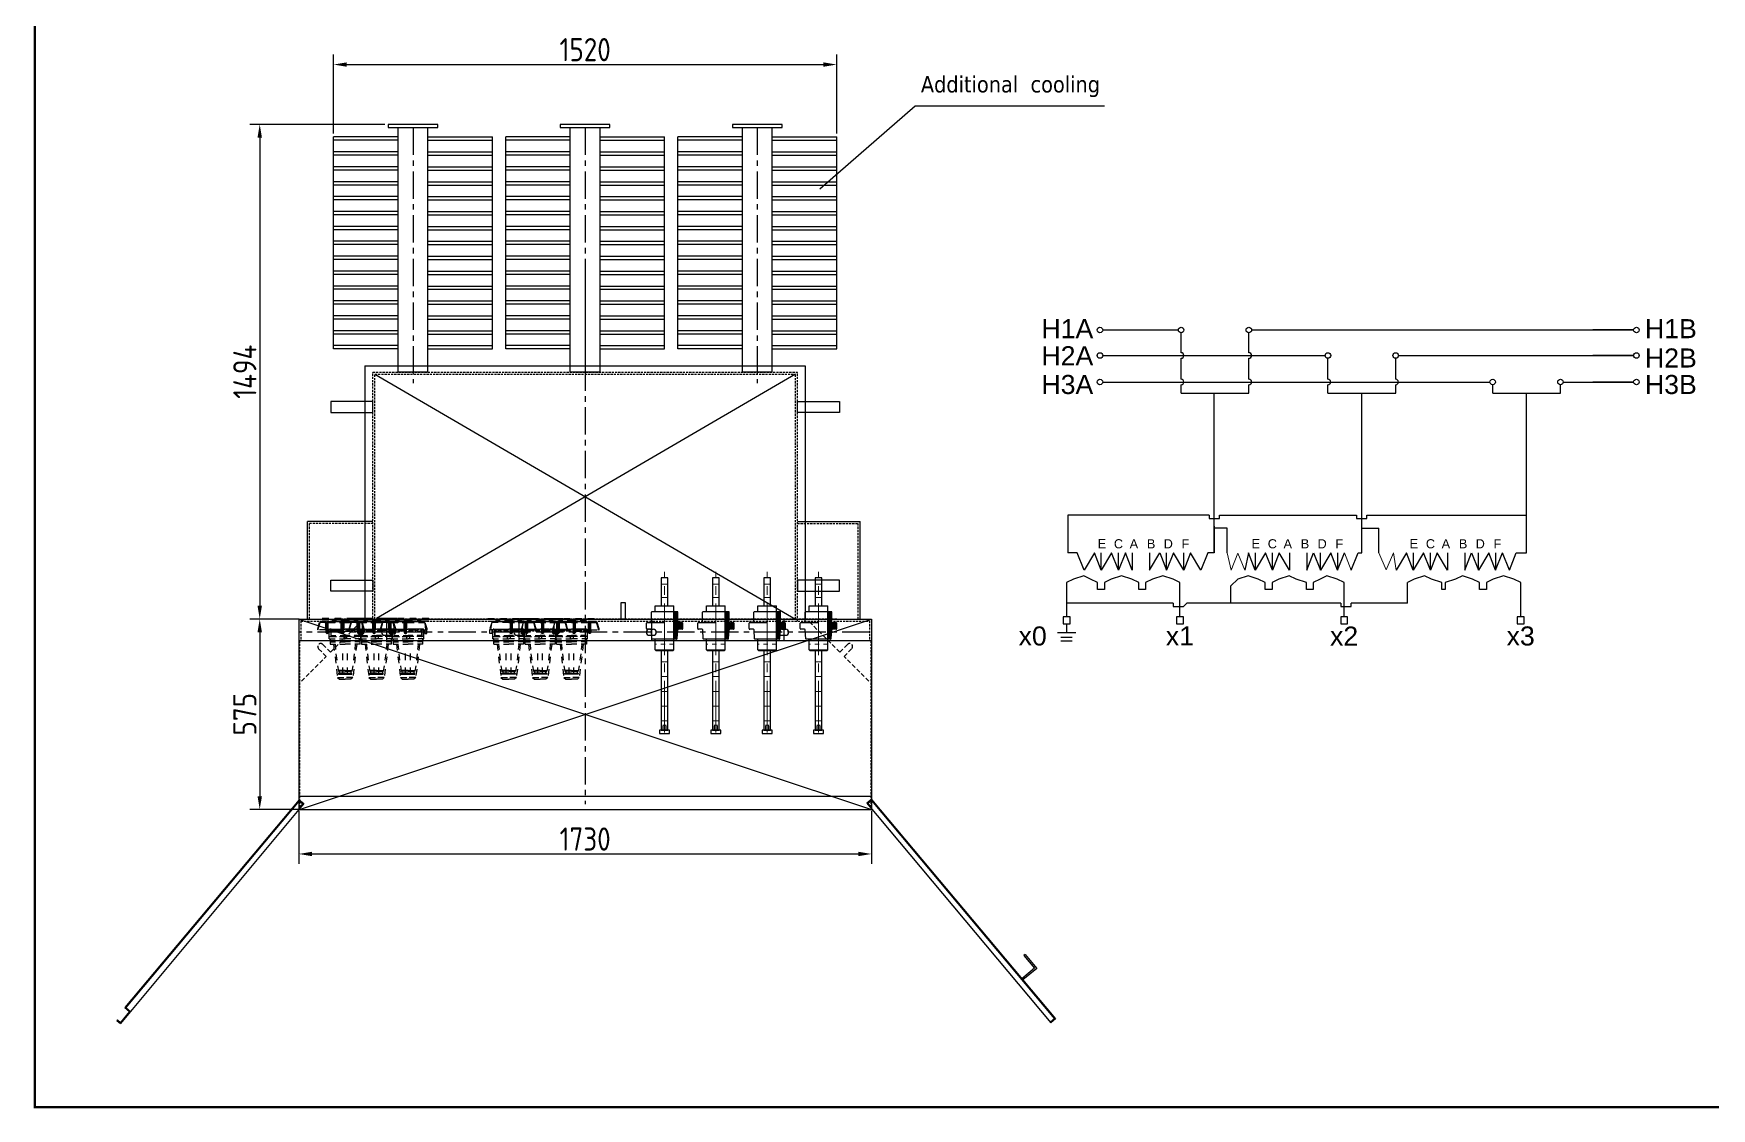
# Model space of a CAD drawing. Header units: millimetres. Extents: x 126854 to 137041, y -144259 to -137812.
# Drawn here: x 127180 to 132249, y -144024 to -140777 of the extents above; entities that cross this region are included whole.
import ezdxf
from ezdxf.enums import TextEntityAlignment as Align

# ---------------------------------------------------------------- set-up
doc = ezdxf.new("R2010")
doc.units = ezdxf.units.MM
doc.header["$LTSCALE"] = 13
for name, pattern in [('CENTER', [50.8, 31.75, -6.35, 6.35, -6.35]), ('CENTERX2', [101.6, 63.5, -12.7, 12.7, -12.7]), ('DASHED', [0.75, 0.5, -0.25]), ('点画线', [18, 12, -2, 2, -2]), ('虚线', [2, 1, -1])]:
    doc.linetypes.add(name, pattern=pattern)
doc.layers.get('0').update_dxf_attribs({"color": 1, "linetype": 'CENTER'})
for name, color, linetype in [('1', 4, 'Continuous'), ('2', 3, 'Continuous'), ('4虚线层', 6, 'DASHED'), ('PDF_几何图形', 7, 'Continuous'), ('粗实线', 4, 'Continuous')]:
    doc.layers.add(name, color=color, linetype=linetype)
for name, color, linetype, lineweight in [('2细实线', 3, 'Continuous', 20), ('剖面线层', 4, 'Continuous', 18), ('标注、文本', 3, 'Continuous', 25), ('虚线层', 6, '虚线', 18), ('铁心', 3, 'Continuous', 0)]:
    doc.layers.add(name, color=color, linetype=linetype, lineweight=lineweight)
doc.layers.add('中心线层', color=1, linetype='点画线', lineweight=18, true_color=0xff0000)
doc.styles.add('Note Text (ANSI)', font='arial.ttf')
doc.styles.get("Standard").update_dxf_attribs({"font": 'gbenor.shx', "bigfont": 'gbcbig.shx'})
doc.styles.add('Tahoma_txtstyle_30.40_0_0', font='tahoma.ttf')
doc.dimstyles.new('1-15', dxfattribs={"dimscale": 20, "dimtxt": 3.5, "dimasz": 2, "dimexe": 1.5, "dimexo": 0.5, "dimgap": 0.5, "dimtad": 1, "dimtoh": 1, "dimdec": 1, "dimdsep": 46, "dimtxsty": 'Standard', "dimcen": 2.5, "dimclrd": 3, "dimclre": 3, "dimclrt": 3, "dimadec": 0, "dimazin": 2, "dimtfac": 1, "dimtdec": 1, "dimtmove": 0, "dimatfit": 2, "dimfxl": 1, "dimarcsym": 0})

# ---------------------------------------------------------------- blocks, each defined once
blk = doc.blocks.new('A$C732158F3')
at = {"layer": '4虚线层', "ltscale": 3}
h = blk.add_hatch(color=256, dxfattribs=at)
h.dxf.hatch_style = 2
h.paths.add_polyline_path([(7.3, 129.5), (7.3, 82.9), (11.6, 82.9)])
h = blk.add_hatch(color=256, dxfattribs=at)
h.dxf.hatch_style = 2
h.paths.add_polyline_path([(7.3, 129.5), (11.6, 129.5), (11.6, 82.9)])
h = blk.add_hatch(color=256, dxfattribs=at)
h.dxf.hatch_style = 2
h.paths.add_polyline_path([(7.3, 82.9), (7.3, 43.6), (11.6, 43.6)])
h = blk.add_hatch(color=256, dxfattribs=at)
h.dxf.hatch_style = 2
h.paths.add_polyline_path([(7.3, 82.9), (11.6, 82.9), (11.6, 43.6)])
h = blk.add_hatch(color=256, dxfattribs=at)
h.dxf.hatch_style = 2
h.paths.add_polyline_path([(7.3, 43.6), (7.3, 36.4), (11.6, 36.4)])
h = blk.add_hatch(color=256, dxfattribs=at)
h.dxf.hatch_style = 2
h.paths.add_polyline_path([(7.3, 43.6), (11.6, 43.6), (11.6, 36.4)])
for points in [[(5.8, 122.2), (5.8, 109.1)], [(7.3, 129.5), (7.3, 112)], [(7.3, 109.1), (7.3, 122.2)], [(11.6, 133.9), (30.6, 139.7), (33.5, 139.7)], [(11.6, 114.9), (11.6, 133.9)], [(61.1, 130.9), (53.8, 130.9), (34.9, 130.9), (32, 129.5), (32, 128), (32, 125.1), (34.9, 125.1)], [(33.5, 133.9), (45.1, 133.9), (45.1, 139.7), (33.5, 139.7)], [(33.5, 120.8), (33.5, 139.7)], [(53.8, 122.2), (53.8, 123.7), (50.9, 125.1), (33.5, 125.1)], [(53.8, 122.2), (53.8, 123.7), (50.9, 125.1), (33.5, 125.1)], [(33.5, 88.8), (33.5, 107.7)], [(37.8, 110.6), (37.8, 125.1)], [(50.9, 125.1), (50.9, 110.6)], [(50.9, 125.1), (50.9, 110.6)], [(53.8, 122.2), (53.8, 109.1)], [(53.8, 122.2), (53.8, 109.1)], [(77.1, 128), (61.1, 128), (61.1, 130.9)], [(61.1, 130.9), (61.1, 113.5)], [(75.7, 117.8), (77.1, 117.8)], [(77.1, 128), (77.1, 112)], [(142.6, 106.2), (158.6, 103.3)], [(152.8, 109.1), (177.5, 106.2)], [(158.6, 103.3), (160, 100.4), (161.5, 100.4), (163, 100.4), (164.4, 101.8)], [(165.9, 103.3), (164.4, 101.8)], [(167.3, 101.8), (167.3, 103.3), (165.9, 103.3)], [(177.5, 106.2), (183.3, 100.4), (183.3, 82.9)], [(5.8, 96), (5.8, 82.9)], [(5.8, 69.8), (5.8, 82.9)], [(7.3, 100.4), (7.3, 82.9)], [(7.3, 65.5), (7.3, 82.9)], [(7.3, 56.7), (7.3, 43.6)], [(7.3, 36.4), (7.3, 53.8)], [(11.6, 65.5), (11.6, 82.9)], [(11.6, 81.5), (11.6, 80), (13.1, 78.6), (33.5, 78.6)], [(11.6, 78.6), (11.6, 77.1), (13.1, 75.7)], [(11.6, 75.7), (11.6, 74.2), (13.1, 72.7)], [(13.1, 71.3), (11.6, 71.3), (11.6, 69.8)], [(11.6, 53.8), (11.6, 36.4)], [(32, 98.9), (32, 82.9)], [(32, 66.9), (32, 82.9)], [(33.5, 88.8), (33.5, 87.3), (34.9, 85.8)], [(42.2, 72.7), (42.2, 74.2), (42.2, 75.7), (39.3, 75.7), (33.5, 75.7)], [(33.5, 75.7), (33.5, 72.7)], [(37.8, 71.3), (37.8, 40.7), (33.5, 40.7), (36.4, 40.7)], [(50.9, 40.7), (33.5, 40.7), (33.5, 71.3)], [(34.9, 85.8), (39.3, 84.4), (42.2, 78.6)], [(37.8, 84.4), (37.8, 98.9)], [(45.1, 77.1), (43.6, 78.6), (42.2, 78.6)], [(42.2, 71.3), (43.6, 72.7), (45.1, 74.2)], [(50.9, 97.5), (50.9, 82.9)], [(50.9, 97.5), (50.9, 82.9)], [(50.9, 68.4), (50.9, 82.9)], [(50.9, 40.7), (50.9, 55.3)], [(53.8, 100.4), (53.8, 82.9)], [(53.8, 96), (53.8, 82.9)], [(53.8, 96), (53.8, 82.9)], [(53.8, 65.5), (53.8, 82.9)], [(53.8, 69.8), (53.8, 82.9)], [(53.8, 43.6), (53.8, 56.7)], [(61.1, 100.4), (61.1, 82.9)], [(61.1, 65.5), (61.1, 82.9)], [(61.1, 34.9), (61.1, 52.4)], [(69.8, 98.9), (69.8, 82.9)], [(69.8, 66.9), (69.8, 82.9)], [(69.8, 37.8), (69.8, 53.8)], [(77.1, 98.9), (77.1, 82.9)], [(77.1, 66.9), (77.1, 82.9)], [(77.1, 37.8), (77.1, 53.8)], [(125.1, 90.2), (97.5, 90.2)], [(125.1, 75.7), (97.5, 75.7)], [(167.3, 90.2), (138.2, 90.2)], [(167.3, 75.7), (138.2, 75.7)], [(142.6, 59.7), (158.6, 62.6)], [(152.8, 56.7), (177.5, 59.7)], [(164.4, 64), (163, 65.5), (161.5, 65.5), (160, 65.5), (158.6, 62.6)], [(165.9, 62.6), (164.4, 64)], [(165.9, 62.6), (167.3, 62.6), (167.3, 64), (167.3, 82.9)], [(165.9, 62.6), (165.9, 64)], [(177.5, 59.7), (183.3, 65.5), (183.3, 82.9)], [(11.6, 16), (8.7, 16), (8.7, 8.7), (11.6, 8.7)], [(11.6, 21.8), (11.6, 32)], [(11.6, 32), (11.6, 29.1), (13.1, 29.1)], [(11.6, 29.1), (11.6, 27.6), (13.1, 26.2)], [(13.1, 24.7), (11.6, 24.7), (11.6, 21.8), (11.6, 5.8)], [(33.5, 1.5), (30.6, 1.5), (11.6, 7.3)], [(33.5, 1.5), (33.5, 0), (30.6, 0), (11.6, 5.8)], [(53.8, 40.7), (34.9, 40.7), (32, 40.7), (32, 37.8)], [(32, 37.8), (32, 36.4), (34.9, 34.9)], [(33.5, 40.7), (33.5, 39.3), (34.9, 39.3)], [(42.2, 26.2), (42.2, 27.6), (39.3, 29.1), (33.5, 29.1)], [(34.9, 39.3), (39.3, 37.8), (42.2, 32)], [(61.1, 34.9), (53.8, 34.9), (34.9, 34.9)], [(45.1, 29.1), (43.6, 30.6), (42.2, 32)], [(42.2, 24.7), (43.6, 26.2), (45.1, 27.6)], [(50.9, 40.7), (53.8, 42.2), (53.8, 43.6)]]:
    blk.add_lwpolyline(points, dxfattribs=at)
blk.add_lwpolyline([(11.6, 34.9), (11.6, 32)], close=True, dxfattribs=at)
for points in [[(0, 145.5), (0, 145.5), (0, 120.8), (0, 120.8)], [(0, 107.7), (0, 107.7), (0, 82.9), (0, 82.9)], [(7.3, 122.2), (7.3, 122.2), (5.8, 122.2), (5.8, 122.2)], [(7.3, 145.5), (7.3, 145.5), (7.3, 120.8), (7.3, 120.8)], [(11.6, 129.5), (11.6, 129.5), (7.3, 129.5), (7.3, 129.5)], [(7.3, 107.7), (7.3, 107.7), (7.3, 82.9), (7.3, 82.9)], [(33.5, 136.8), (33.5, 136.8), (11.6, 133.9), (11.6, 133.9)], [(11.6, 82.9), (11.6, 82.9), (11.6, 101.8), (11.6, 101.8)], [(32, 128), (32, 128), (32, 129.5), (32, 129.5)], [(32, 128), (32, 128), (32, 112), (32, 112)], [(32, 112), (32, 112), (32, 82.9), (32, 82.9)], [(37.8, 117.8), (37.8, 117.8), (33.5, 125.1), (33.5, 125.1)], [(33.5, 114.9), (33.5, 114.9), (37.8, 103.3), (37.8, 103.3)], [(34.9, 125.1), (34.9, 125.1), (53.8, 125.1), (53.8, 125.1)], [(37.8, 120.8), (37.8, 120.8), (36.4, 125.1), (36.4, 125.1)], [(53.8, 130.9), (53.8, 130.9), (53.8, 113.5), (53.8, 113.5)], [(69.8, 128), (69.8, 128), (69.8, 112), (69.8, 112)], [(77.1, 117.8), (77.1, 117.8), (103.3, 114.9), (103.3, 114.9)], [(77.1, 113.5), (77.1, 113.5), (93.1, 112), (93.1, 112)], [(106.2, 110.6), (106.2, 110.6), (130.9, 107.7), (130.9, 107.7)], [(114.9, 113.5), (114.9, 113.5), (139.7, 110.6), (139.7, 110.6)], [(157.1, 82.9), (157.1, 82.9), (157.1, 104.8), (157.1, 104.8)], [(158.6, 82.9), (158.6, 82.9), (158.6, 103.3), (158.6, 103.3)], [(164.4, 82.9), (164.4, 82.9), (164.4, 101.8), (164.4, 101.8)], [(167.3, 82.9), (167.3, 82.9), (167.3, 101.8), (167.3, 101.8)], [(177.5, 106.2), (177.5, 106.2), (177.5, 82.9), (177.5, 82.9)], [(0, 71.3), (0, 71.3), (0, 46.6), (0, 46.6)], [(5.8, 43.6), (5.8, 43.6), (5.8, 56.7), (5.8, 56.7)], [(7.3, 82.9), (7.3, 82.9), (7.3, 96), (7.3, 96)], [(7.3, 82.9), (7.3, 82.9), (7.3, 69.8), (7.3, 69.8)], [(7.3, 71.3), (7.3, 71.3), (7.3, 46.6), (7.3, 46.6)], [(11.6, 82.9), (11.6, 82.9), (11.6, 65.5), (11.6, 65.5)], [(11.6, 34.9), (11.6, 34.9), (11.6, 52.4), (11.6, 52.4)], [(33.5, 75.7), (33.5, 75.7), (13.1, 75.7), (13.1, 75.7)], [(33.5, 72.7), (33.5, 72.7), (13.1, 72.7), (13.1, 72.7)], [(33.5, 71.3), (33.5, 71.3), (13.1, 71.3), (13.1, 71.3)], [(32, 55.3), (32, 55.3), (32, 82.9), (32, 82.9)], [(32, 37.8), (32, 37.8), (32, 53.8), (32, 53.8)], [(42.2, 78.6), (42.2, 78.6), (33.5, 78.6), (33.5, 78.6)], [(33.5, 75.7), (33.5, 75.7), (33.5, 72.7), (33.5, 72.7)], [(33.5, 72.7), (33.5, 72.7), (42.2, 72.7), (42.2, 72.7)], [(33.5, 71.3), (33.5, 71.3), (42.2, 71.3), (42.2, 71.3)], [(33.5, 71.3), (33.5, 71.3), (33.5, 40.7), (33.5, 40.7)], [(33.5, 50.9), (33.5, 50.9), (37.8, 62.6), (37.8, 62.6)], [(37.8, 56.7), (37.8, 56.7), (37.8, 58.2), (37.8, 58.2)], [(45.1, 74.2), (45.1, 74.2), (45.1, 77.1), (45.1, 77.1)], [(53.8, 87.3), (53.8, 87.3), (61.1, 87.3), (61.1, 87.3)], [(53.8, 78.6), (53.8, 78.6), (61.1, 78.6), (61.1, 78.6)], [(53.8, 34.9), (53.8, 34.9), (53.8, 52.4), (53.8, 52.4)], [(77.1, 52.4), (77.1, 52.4), (93.1, 53.8), (93.1, 53.8)], [(77.1, 48), (77.1, 48), (103.3, 50.9), (103.3, 50.9)], [(106.2, 55.3), (106.2, 55.3), (130.9, 58.2), (130.9, 58.2)], [(114.9, 52.4), (114.9, 52.4), (139.7, 55.3), (139.7, 55.3)], [(157.1, 82.9), (157.1, 82.9), (157.1, 62.6), (157.1, 62.6)], [(158.6, 82.9), (158.6, 82.9), (158.6, 62.6), (158.6, 62.6)], [(164.4, 82.9), (164.4, 82.9), (164.4, 64), (164.4, 64)], [(177.5, 59.7), (177.5, 59.7), (177.5, 82.9), (177.5, 82.9)], [(0, 33.5), (0, 33.5), (0, 8.7), (0, 8.7)], [(7.3, 43.6), (7.3, 43.6), (5.8, 43.6), (5.8, 43.6)], [(11.6, 36.4), (11.6, 36.4), (7.3, 36.4), (7.3, 36.4)], [(7.3, 33.5), (7.3, 33.5), (7.3, 8.7), (7.3, 8.7)], [(11.6, 32), (11.6, 32), (13.1, 32), (13.1, 32)], [(33.5, 32), (33.5, 32), (13.1, 32), (13.1, 32)], [(33.5, 29.1), (33.5, 29.1), (13.1, 29.1), (13.1, 29.1)], [(33.5, 26.2), (33.5, 26.2), (13.1, 26.2), (13.1, 26.2)], [(33.5, 24.7), (33.5, 24.7), (13.1, 24.7), (13.1, 24.7)], [(37.8, 48), (37.8, 48), (33.5, 40.7), (33.5, 40.7)], [(42.2, 32), (42.2, 32), (33.5, 32), (33.5, 32)], [(33.5, 29.1), (33.5, 29.1), (33.5, 26.2), (33.5, 26.2)], [(33.5, 26.2), (33.5, 26.2), (42.2, 26.2), (42.2, 26.2)], [(33.5, 24.7), (33.5, 24.7), (42.2, 24.7), (42.2, 24.7)], [(33.5, 24.7), (33.5, 24.7), (33.5, 0), (33.5, 0)], [(37.8, 45.1), (37.8, 45.1), (36.4, 40.7), (36.4, 40.7)], [(45.1, 27.6), (45.1, 27.6), (45.1, 29.1), (45.1, 29.1)], [(61.1, 37.8), (61.1, 37.8), (77.1, 37.8), (77.1, 37.8)]]:
    blk.add_open_spline(points, degree=3, dxfattribs=at)
blk = doc.blocks.new('A$C5A362895')
at = {"layer": '剖面线层'}
h = blk.add_hatch(dxfattribs=at)
h.set_pattern_fill('无图案', color=256, angle=45, style=0, pattern_type=0)
h.set_pattern_definition([(45, (-103657.1342, 179337.1958), (-0.707106781, 0.707106781), [])])
edge = h.paths.add_edge_path(flags=0)
edge.add_line((120.8, 83), (144.9, 83))
edge.add_line((144.9, 83), (203.8, 83))
edge.add_line((203.8, 83), (203.8, 91.1))
edge.add_arc((201.8, 91.1), 2, 360, 446.1859)
edge.add_line((202, 93.1), (174.8, 94.9))
edge.add_arc((174.8, 95.9), 1, 180, 266.1859, ccw=False)
edge.add_line((173.8, 95.9), (173.8, 109))
edge.add_arc((172.8, 109), 1, 360, 450)
edge.add_line((172.8, 110), (154.8, 110))
edge.add_arc((154.8, 109), 1, 90, 180)
edge.add_line((153.8, 109), (153.8, 105.2))
edge.add_line((153.8, 105.2), (152.7, 104.6))
edge.add_line((152.7, 104.6), (153.8, 103.8))
edge.add_line((153.8, 103.8), (153.8, 102.5))
edge.add_line((153.8, 102.5), (152.7, 101.8))
edge.add_line((152.7, 101.8), (153.8, 101.1))
edge.add_line((153.8, 101.1), (153.8, 100))
edge.add_line((153.8, 100), (152.6, 99.1))
edge.add_line((152.6, 99.1), (153.8, 98.3))
edge.add_line((153.8, 98.3), (153.8, 96.4))
edge.add_line((153.8, 96.4), (153.8, 96))
edge.add_arc((152.8, 96), 1, 270, 360, ccw=False)
edge.add_line((152.8, 95), (121.8, 95))
edge.add_arc((121.8, 94), 1, 90, 180)
edge.add_line((120.8, 94), (120.8, 83))
at = {"layer": '中心线层'}
for p, q in [((485.5, 55), (0, 55)), ((37.9, 45), (37.9, 65)), ((77.9, 45), (77.9, 65)), ((272.3, 44.7), (272.3, 65.4)), ((316.8, 44.7), (316.8, 65.4)), ((361.3, 44.7), (361.3, 65.4)), ((405.8, 44.7), (405.8, 65.4)), ((450.3, 44.7), (450.3, 65.4))]:
    blk.add_line(p, q, dxfattribs=at)
at = {"layer": '粗实线', "lineweight": 30}
for p, q in [((152.7, 104.6), (153.8, 105.2)), ((153.8, 103.8), (152.7, 104.6)), ((152.7, 101.8), (153.8, 102.5)), ((153.8, 101.1), (152.7, 101.8)), ((153.8, 107), (153.8, 105.2)), ((153.8, 103.8), (153.8, 102.5)), ((171.8, 110), (156.8, 110)), ((173.8, 108), (173.8, 96.9)), ((120.8, 83), (102.9, 83)), ((102.9, 27), (102.9, 83)), ((235.8, 83), (111.8, 83)), ((120.8, 94), (120.8, 16)), ((152.8, 95), (121.8, 95)), ((152.6, 99.1), (153.9, 100)), ((153.9, 98.3), (152.6, 99.1)), ((153.8, 101.1), (153.8, 100)), ((153.8, 98.3), (153.8, 96.4)), ((153.8, 96.4), (153.8, 96)), ((153.8, 55), (153.8, 1)), ((202, 93.1), (175.7, 94.9)), ((203.8, 91.1), (203.8, 17.9)), ((235.8, 83), (238.8, 80)), ((235.8, 27), (235.8, 83)), ((238.8, 80), (238.8, 30)), ((120.8, 27), (102.9, 27)), ((153.8, 15), (121.8, 15)), ((173.8, 13.1), (173.8, 2)), ((202.9, 16.9), (175.7, 15.1)), ((235.8, 27), (203.8, 27)), ((235.8, 27), (238.8, 30)), ((171.8, 0), (154.8, 0))]:
    blk.add_line(p, q, dxfattribs=at)
for points in [[(102.9, 45), (102.9, 65), (17.9, 65), (17.9, 45)], [(478.8, 45), (478.8, 65), (238.8, 65), (238.8, 45)]]:
    blk.add_lwpolyline(points, close=True, dxfattribs=at)
for centre, radius, start, end in [((156.8, 107), 3, 90, 180), ((171.8, 108), 2, 0, 90), ((121.8, 94), 1, 90, 180), ((152.8, 96), 1, 270, 360), ((175.8, 96.9), 2, 180, 266.1859), ((201.8, 91.1), 2, 360, 86.1859), ((121.8, 16), 1, 180, 270), ((154.8, 1), 1, 180, 270), ((171.8, 2), 2, 270, 0), ((175.8, 13.1), 2, 93.8141, 180), ((202.8, 17.9), 1, 273.8141, 0)]:
    blk.add_arc(centre, radius, start, end, dxfattribs=at)
at = {"layer": '虚线层'}
for p, q in [((218.8, 83), (218.8, 27)), ((478.8, 60.1), (463.8, 60.1)), ((463.8, 50), (463.8, 60.1)), ((478.8, 59.1), (463.8, 59.1)), ((478.8, 51), (463.8, 51)), ((478.8, 50), (463.8, 50))]:
    blk.add_line(p, q, dxfattribs=at)
blk = doc.blocks.new('*D120')
at = {"layer": 'Defpoints', "color": 0, "lineweight": 30}
for p in [(127992.9, -142545.8), (127863.7, -143120.8), (127992.9, -143120.8)]:
    blk.add_point(p, dxfattribs=at)
at = {"layer": '标注、文本', "color": 3, "lineweight": -2}
for p, q in [((127982.9, -142545.8), (127833.7, -142545.8)), ((127863.7, -142585.8), (127863.7, -143080.8)), ((127982.9, -143120.8), (127833.7, -143120.8))]:
    blk.add_line(p, q, dxfattribs=at)
at = {"layer": '标注、文本', "color": 3, "lineweight": 30}
for points in [[(127857, -142585.8), (127870.4, -142585.8), (127863.7, -142545.8)], [(127857, -143080.8), (127870.4, -143080.8), (127863.7, -143120.8)]]:
    blk.add_solid(points, dxfattribs=at)
at = {"layer": '标注、文本', "color": 3, "insert": (127818.7, -142833.3), "char_height": 70, "attachment_point": 5, "rotation": 90}
blk.add_mtext('575', dxfattribs=at)
blk = doc.blocks.new('*D103')
at = {"layer": 'Defpoints', "color": 0, "lineweight": 30}
for p in [(128251.7, -141051.6), (127863.7, -142545.8), (127944, -142545.8)]:
    blk.add_point(p, dxfattribs=at)
at = {"layer": '标注、文本', "color": 3, "lineweight": -2}
for p, q in [((128241.7, -141051.6), (127833.7, -141051.6)), ((127863.7, -141091.6), (127863.7, -142505.8)), ((127934, -142545.8), (127833.7, -142545.8))]:
    blk.add_line(p, q, dxfattribs=at)
at = {"layer": '标注、文本', "color": 3, "lineweight": 30}
for points in [[(127857, -141091.6), (127870.4, -141091.6), (127863.7, -141051.6)], [(127857, -142505.8), (127870.4, -142505.8), (127863.7, -142545.8)]]:
    blk.add_solid(points, dxfattribs=at)
at = {"layer": '标注、文本', "color": 3, "insert": (127818.7, -141798.7), "char_height": 70, "attachment_point": 5, "rotation": 90}
blk.add_mtext('1494', dxfattribs=at)
blk = doc.blocks.new('*D104')
at = {"layer": 'Defpoints', "color": 0, "lineweight": 30}
for p in [(127981.7, -143115.2), (129711.7, -143115.2), (129711.7, -143255.3)]:
    blk.add_point(p, dxfattribs=at)
at = {"layer": '标注、文本', "color": 3, "lineweight": -2}
for p, q in [((127981.7, -143125.2), (127981.7, -143285.3)), ((129711.7, -143125.2), (129711.7, -143285.3)), ((128021.7, -143255.3), (129671.7, -143255.3))]:
    blk.add_line(p, q, dxfattribs=at)
at = {"layer": '标注、文本', "color": 3, "lineweight": 30}
for points in [[(128021.7, -143248.7), (128021.7, -143262), (127981.7, -143255.3)], [(129671.7, -143248.7), (129671.7, -143262), (129711.7, -143255.3)]]:
    blk.add_solid(points, dxfattribs=at)
at = {"layer": '标注、文本', "color": 3, "insert": (128846.7, -143210.3), "char_height": 70, "attachment_point": 5}
blk.add_mtext('1730', dxfattribs=at)
blk = doc.blocks.new('*D105')
at = {"layer": 'Defpoints', "color": 0, "lineweight": 30}
for p in [(129606.7, -140870.9), (128086.7, -141089.4), (129606.7, -141089.4)]:
    blk.add_point(p, dxfattribs=at)
at = {"layer": '标注、文本', "color": 3, "lineweight": -2}
for p, q in [((128086.7, -141079.4), (128086.7, -140840.9)), ((129606.7, -141079.4), (129606.7, -140840.9)), ((128126.7, -140870.9), (129566.7, -140870.9))]:
    blk.add_line(p, q, dxfattribs=at)
at = {"layer": '标注、文本', "color": 3, "lineweight": 30}
for points in [[(128126.7, -140864.2), (128126.7, -140877.5), (128086.7, -140870.9)], [(129566.7, -140864.2), (129566.7, -140877.5), (129606.7, -140870.9)]]:
    blk.add_solid(points, dxfattribs=at)
at = {"layer": '标注、文本', "color": 3, "insert": (128846.7, -140825.9), "char_height": 70, "attachment_point": 5}
blk.add_mtext('1520', dxfattribs=at)
blk = doc.blocks.new('A$C06F02EEE')
at = {"layer": '1', "ltscale": 5}
for p, q in [((315, 782), (165, 782)), ((165, 782), (165, 772)), ((315, 782), (165, 782)), ((165, 782), (165, 772)), ((165, 772), (315, 772)), ((165, 772), (315, 772)), ((195, 33.7), (195, 772)), ((195, 33.7), (195, 772)), ((285, 33.7), (285, 772)), ((285, 33.7), (285, 772)), ((315, 772), (315, 782)), ((315, 772), (315, 782)), ((0, 103.7), (0, 744.1)), ((0, 103.7), (0, 744.1)), ((195, 744.1), (0, 744.1)), ((195, 744.1), (0, 744.1)), ((195, 744.1), (0, 744.1)), ((195, 744.1), (0, 744.1)), ((195, 734.1), (0, 734.1)), ((195, 734.1), (0, 734.1)), ((195, 734.1), (0, 734.1)), ((195, 734.1), (0, 734.1)), ((285, 744.1), (480, 744.1)), ((285, 744.1), (480, 744.1)), ((285, 744.1), (480, 744.1)), ((285, 744.1), (480, 744.1)), ((285, 734.1), (480, 734.1)), ((285, 734.1), (480, 734.1)), ((285, 734.1), (480, 734.1)), ((285, 734.1), (480, 734.1)), ((480, 103.7), (480, 744.1)), ((480, 103.7), (480, 744.1)), ((195, 698.7), (0, 698.7)), ((195, 698.7), (0, 698.7)), ((195, 698.7), (0, 698.7)), ((195, 698.7), (0, 698.7)), ((195, 688.7), (0, 688.7)), ((195, 688.7), (0, 688.7)), ((195, 688.7), (0, 688.7)), ((195, 688.7), (0, 688.7)), ((285, 698.7), (480, 698.7)), ((285, 698.7), (480, 698.7)), ((285, 698.7), (480, 698.7)), ((285, 698.7), (480, 698.7)), ((285, 688.7), (480, 688.7)), ((285, 688.7), (480, 688.7)), ((285, 688.7), (480, 688.7)), ((285, 688.7), (480, 688.7)), ((195, 653.7), (0, 653.7)), ((195, 653.7), (0, 653.7)), ((195, 653.7), (0, 653.7)), ((195, 653.7), (0, 653.7)), ((195, 643.7), (0, 643.7)), ((195, 643.7), (0, 643.7)), ((195, 643.7), (0, 643.7)), ((195, 643.7), (0, 643.7)), ((195, 608.7), (0, 608.7)), ((195, 608.7), (0, 608.7)), ((195, 608.7), (0, 608.7)), ((195, 608.7), (0, 608.7)), ((285, 653.7), (480, 653.7)), ((285, 653.7), (480, 653.7)), ((285, 653.7), (480, 653.7)), ((285, 653.7), (480, 653.7)), ((285, 643.7), (480, 643.7)), ((285, 643.7), (480, 643.7)), ((285, 643.7), (480, 643.7)), ((285, 643.7), (480, 643.7)), ((285, 608.7), (480, 608.7)), ((285, 608.7), (480, 608.7)), ((285, 608.7), (480, 608.7)), ((285, 608.7), (480, 608.7)), ((195, 598.7), (0, 598.7)), ((195, 598.7), (0, 598.7)), ((195, 598.7), (0, 598.7)), ((195, 598.7), (0, 598.7)), ((195, 563.7), (0, 563.7)), ((195, 563.7), (0, 563.7)), ((195, 563.7), (0, 563.7)), ((195, 563.7), (0, 563.7)), ((285, 598.7), (480, 598.7)), ((285, 598.7), (480, 598.7)), ((285, 598.7), (480, 598.7)), ((285, 598.7), (480, 598.7)), ((285, 563.7), (480, 563.7)), ((285, 563.7), (480, 563.7)), ((285, 563.7), (480, 563.7)), ((285, 563.7), (480, 563.7)), ((195, 553.7), (0, 553.7)), ((195, 553.7), (0, 553.7)), ((195, 553.7), (0, 553.7)), ((195, 553.7), (0, 553.7)), ((195, 518.7), (0, 518.7)), ((195, 518.7), (0, 518.7)), ((195, 518.7), (0, 518.7)), ((195, 518.7), (0, 518.7)), ((195, 508.7), (0, 508.7)), ((195, 508.7), (0, 508.7)), ((195, 508.7), (0, 508.7)), ((195, 508.7), (0, 508.7)), ((285, 553.7), (480, 553.7)), ((285, 553.7), (480, 553.7)), ((285, 553.7), (480, 553.7)), ((285, 553.7), (480, 553.7)), ((285, 518.7), (480, 518.7)), ((285, 518.7), (480, 518.7)), ((285, 518.7), (480, 518.7)), ((285, 518.7), (480, 518.7)), ((285, 508.7), (480, 508.7)), ((285, 508.7), (480, 508.7)), ((285, 508.7), (480, 508.7)), ((285, 508.7), (480, 508.7)), ((195, 473.7), (0, 473.7)), ((195, 473.7), (0, 473.7)), ((195, 473.7), (0, 473.7)), ((195, 473.7), (0, 473.7)), ((195, 463.7), (0, 463.7)), ((195, 463.7), (0, 463.7)), ((195, 463.7), (0, 463.7)), ((195, 463.7), (0, 463.7)), ((285, 473.7), (480, 473.7)), ((285, 473.7), (480, 473.7)), ((285, 473.7), (480, 473.7)), ((285, 473.7), (480, 473.7)), ((285, 463.7), (480, 463.7)), ((285, 463.7), (480, 463.7)), ((285, 463.7), (480, 463.7)), ((285, 463.7), (480, 463.7)), ((195, 428.7), (0, 428.7)), ((195, 428.7), (0, 428.7)), ((195, 428.7), (0, 428.7)), ((195, 428.7), (0, 428.7)), ((195, 418.7), (0, 418.7)), ((195, 418.7), (0, 418.7)), ((195, 418.7), (0, 418.7)), ((195, 418.7), (0, 418.7)), ((285, 428.7), (480, 428.7)), ((285, 428.7), (480, 428.7)), ((285, 428.7), (480, 428.7)), ((285, 428.7), (480, 428.7)), ((285, 418.7), (480, 418.7)), ((285, 418.7), (480, 418.7)), ((285, 418.7), (480, 418.7)), ((285, 418.7), (480, 418.7)), ((195, 383.7), (0, 383.7)), ((195, 383.7), (0, 383.7)), ((195, 383.7), (0, 383.7)), ((195, 383.7), (0, 383.7)), ((195, 373.7), (0, 373.7)), ((195, 373.7), (0, 373.7)), ((195, 373.7), (0, 373.7)), ((195, 373.7), (0, 373.7)), ((285, 383.7), (480, 383.7)), ((285, 383.7), (480, 383.7)), ((285, 383.7), (480, 383.7)), ((285, 383.7), (480, 383.7)), ((285, 373.7), (480, 373.7)), ((285, 373.7), (480, 373.7)), ((285, 373.7), (480, 373.7)), ((285, 373.7), (480, 373.7)), ((195, 338.7), (0, 338.7)), ((195, 338.7), (0, 338.7)), ((195, 338.7), (0, 338.7)), ((195, 338.7), (0, 338.7)), ((195, 328.7), (0, 328.7)), ((195, 328.7), (0, 328.7)), ((195, 328.7), (0, 328.7)), ((195, 328.7), (0, 328.7)), ((285, 338.7), (480, 338.7)), ((285, 338.7), (480, 338.7)), ((285, 338.7), (480, 338.7)), ((285, 338.7), (480, 338.7)), ((285, 328.7), (480, 328.7)), ((285, 328.7), (480, 328.7)), ((285, 328.7), (480, 328.7)), ((285, 328.7), (480, 328.7)), ((195, 293.7), (0, 293.7)), ((195, 293.7), (0, 293.7)), ((195, 293.7), (0, 293.7)), ((195, 293.7), (0, 293.7)), ((195, 283.7), (0, 283.7)), ((195, 283.7), (0, 283.7)), ((195, 283.7), (0, 283.7)), ((195, 283.7), (0, 283.7)), ((285, 293.7), (480, 293.7)), ((285, 293.7), (480, 293.7)), ((285, 293.7), (480, 293.7)), ((285, 293.7), (480, 293.7)), ((285, 283.7), (480, 283.7)), ((285, 283.7), (480, 283.7)), ((285, 283.7), (480, 283.7)), ((285, 283.7), (480, 283.7)), ((195, 248.7), (0, 248.7)), ((195, 248.7), (0, 248.7)), ((195, 248.7), (0, 248.7)), ((195, 248.7), (0, 248.7)), ((195, 238.7), (0, 238.7)), ((195, 238.7), (0, 238.7)), ((195, 238.7), (0, 238.7)), ((195, 238.7), (0, 238.7)), ((195, 203.7), (0, 203.7)), ((195, 203.7), (0, 203.7)), ((195, 203.7), (0, 203.7)), ((195, 203.7), (0, 203.7)), ((285, 248.7), (480, 248.7)), ((285, 248.7), (480, 248.7)), ((285, 248.7), (480, 248.7)), ((285, 248.7), (480, 248.7)), ((285, 238.7), (480, 238.7)), ((285, 238.7), (480, 238.7)), ((285, 238.7), (480, 238.7)), ((285, 238.7), (480, 238.7)), ((285, 203.7), (480, 203.7)), ((285, 203.7), (480, 203.7)), ((285, 203.7), (480, 203.7)), ((285, 203.7), (480, 203.7)), ((195, 193.7), (0, 193.7)), ((195, 193.7), (0, 193.7)), ((195, 193.7), (0, 193.7)), ((195, 193.7), (0, 193.7)), ((195, 158.7), (0, 158.7)), ((195, 158.7), (0, 158.7)), ((195, 158.7), (0, 158.7)), ((195, 158.7), (0, 158.7)), ((285, 193.7), (480, 193.7)), ((285, 193.7), (480, 193.7)), ((285, 193.7), (480, 193.7)), ((285, 193.7), (480, 193.7)), ((285, 158.7), (480, 158.7)), ((285, 158.7), (480, 158.7)), ((285, 158.7), (480, 158.7)), ((285, 158.7), (480, 158.7)), ((195, 148.7), (0, 148.7)), ((195, 148.7), (0, 148.7)), ((195, 148.7), (0, 148.7)), ((195, 148.7), (0, 148.7)), ((195, 148.7), (0, 148.7)), ((195, 148.7), (0, 148.7)), ((195, 113.7), (0, 113.7)), ((195, 113.7), (0, 113.7)), ((195, 113.7), (0, 113.7)), ((195, 113.7), (0, 113.7)), ((195, 103.7), (0, 103.7)), ((195, 103.7), (0, 103.7)), ((195, 103.7), (0, 103.7)), ((195, 103.7), (0, 103.7)), ((195, 103.7), (0, 103.7)), ((195, 103.7), (0, 103.7)), ((285, 148.7), (480, 148.7)), ((285, 148.7), (480, 148.7)), ((285, 148.7), (480, 148.7)), ((285, 148.7), (480, 148.7)), ((285, 148.7), (480, 148.7)), ((285, 148.7), (480, 148.7)), ((285, 113.7), (480, 113.7)), ((285, 113.7), (480, 113.7)), ((285, 113.7), (480, 113.7)), ((285, 113.7), (480, 113.7)), ((285, 103.7), (480, 103.7)), ((285, 103.7), (480, 103.7)), ((285, 103.7), (480, 103.7)), ((285, 103.7), (480, 103.7)), ((285, 103.7), (480, 103.7)), ((285, 103.7), (480, 103.7)), ((285, 96.6), (285, 96.6)), ((285, 96.6), (285, 96.6)), ((285, 33.7), (195, 33.7)), ((285, 33.7), (195, 33.7))]:
    blk.add_line(p, q, dxfattribs=at)
at = {"layer": '1', "color": 1, "linetype": 'CENTERX2', "lineweight": -3, "ltscale": 0.1}
blk.add_line((240, 772), (240, 0), dxfattribs=at)
blk.add_line((240, 772), (240, 0), dxfattribs=at)

msp = doc.modelspace()

# ---------------------------------------------------------------- linework, layer by layer
at = {"color": 7, "linetype": 'ByBlock', "lineweight": 30}
msp.add_line((130301.16, -142587.36), (130301.16, -142587.36), dxfattribs=at)
at = {"layer": '1', "color": 1, "linetype": 'CENTERX2', "lineweight": -3, "ltscale": 0.1}
for p, q in [((128846.69, -141509.625), (128846.69, -143104.437)), ((128246.69, -142545.805), (128246.69, -142610.805)), ((128646.69, -142545.805), (128646.69, -142610.805)), ((129046.69, -142545.805), (129046.69, -142610.805)), ((129446.69, -142545.805), (129446.69, -142610.805)), ((129705.69, -142585.805), (127981.69, -142585.805))]:
    msp.add_line(p, q, dxfattribs=at)
at = {"layer": '1', "const_width": 7.598}
msp.add_lwpolyline([(127184.292, -144020.205), (135519.934, -144020.205), (135519.934, -138028.963), (127184.292, -138028.963), (127184.292, -144020.205)], dxfattribs=at)
at = {"layer": '2', "linetype": 'Continuous'}
for p, q in [((130410.076, -141672.605), (130638.611, -141672.605)), ((130859.988, -141672.605), (131890.847, -141672.605)), ((131890.847, -141672.605), (132013.967, -141672.605)), ((132013.967, -141672.605), (131890.847, -141672.605)), ((130410.076, -141749.812), (130592.185, -141749.812)), ((130592.185, -141749.812), (131082.096, -141749.812)), ((131303.473, -141749.812), (131890.847, -141749.812)), ((131890.847, -141749.812), (132013.967, -141749.812)), ((132013.967, -141749.812), (131890.847, -141749.812)), ((130410.076, -141829.793), (130592.185, -141829.793)), ((130592.185, -141829.793), (131579.76, -141829.793)), ((131801.137, -141829.793), (131890.847, -141829.793)), ((131890.847, -141829.793), (132013.967, -141829.793)), ((132013.967, -141829.793), (131890.847, -141829.793)), ((130731.409, -142232.045), (130731.409, -142242.413)), ((130731.409, -142242.413), (130762.513, -142242.413)), ((130762.513, -142242.413), (130762.513, -142232.045)), ((130785.879, -142345.837), (130785.879, -142271.345)), ((131177.233, -142232.045), (131177.233, -142242.413)), ((131177.233, -142242.413), (131208.337, -142242.413)), ((131192.785, -142271.345), (131244.625, -142271.345)), ((131208.337, -142242.413), (131208.337, -142232.045)), ((131244.625, -142345.837), (131244.625, -142271.345)), ((130333.368, -142345.837), (130304.66, -142345.837)), ((130354.104, -142397.677), (130333.368, -142345.837)), ((130385.208, -142345.837), (130354.104, -142397.677)), ((130405.944, -142397.677), (130385.208, -142345.837)), ((130437.048, -142345.837), (130405.944, -142397.677)), ((130457.784, -142397.677), (130437.048, -142345.837)), ((130675.512, -142345.837), (130654.776, -142397.677)), ((130654.776, -142397.677), (130654.776, -142345.837)), ((130727.352, -142345.837), (130706.616, -142397.677)), ((130746.961, -142345.837), (130727.352, -142345.837)), ((131638.609, -142397.677), (131617.873, -142345.837))]:
    msp.add_line(p, q, dxfattribs=at)
at = {"layer": '2'}
for p, q in [((130731.409, -142232.045), (130304.66, -142232.045)), ((130762.513, -142232.045), (131177.233, -142232.045)), ((131208.337, -142232.045), (131690.449, -142232.045))]:
    msp.add_line(p, q, dxfattribs=at)
at = {"layer": '2', "linetype": 'Continuous'}
for points in [[(130646.952, -141741.471), (130646.952, -141680.945)], [(130646.952, -141821.452), (130646.952, -141758.153)], [(131090.437, -141821.452), (131090.437, -141758.153)], [(130646.952, -141863.457), (130646.952, -141838.134)], [(130746.961, -142345.837), (130746.961, -141863.457)], [(131090.437, -141863.457), (131090.437, -141838.134)], [(131192.785, -142345.837), (131192.785, -141863.457)], [(131588.101, -141863.457), (131588.101, -141838.134)], [(131690.449, -142201.92), (131690.449, -141863.457)], [(131690.449, -142345.837), (131690.449, -142201.92)], [(130304.66, -142232.045), (130304.66, -142345.837)], [(130746.961, -142345.837), (130746.961, -142265.585), (130746.961, -142345.837)], [(130785.879, -142271.345), (130746.961, -142271.345)], [(130405.944, -142397.677), (130405.944, -142345.837)], [(130499.256, -142345.837), (130499.256, -142397.677), (130478.52, -142345.837), (130457.784, -142397.677), (130457.784, -142345.837)], [(130551.096, -142345.837), (130551.096, -142397.677), (130582.2, -142345.837), (130602.936, -142397.677), (130602.936, -142345.837)], [(130623.672, -142345.837), (130602.936, -142397.677)], [(130654.776, -142397.677), (130623.672, -142345.837)], [(130706.616, -142397.677), (130675.512, -142345.837)], [(130870.754, -142345.837), (130870.754, -142397.677), (130850.018, -142345.837), (130839.878, -142397.677)], [(130974.434, -142345.837), (130974.434, -142397.677), (130943.33, -142345.837), (130922.594, -142397.677), (130901.858, -142345.837), (130870.754, -142397.677)], [(130922.594, -142397.677), (130922.594, -142345.837)], [(131026.274, -142345.837), (131026.274, -142397.677), (131047.01, -142345.837), (131067.746, -142397.677), (131067.746, -142345.837)], [(131098.85, -142345.837), (131067.746, -142397.677)], [(131119.586, -142345.837), (131119.586, -142397.677), (131098.85, -142345.837)], [(131119.586, -142397.677), (131140.322, -142345.837)], [(131161.058, -142397.677), (131181.794, -142345.837), (131192.785, -142345.837)], [(131348.305, -142345.837), (131348.305, -142397.677), (131327.569, -142345.837), (131296.465, -142397.677)], [(131451.985, -142345.837), (131451.985, -142397.677), (131420.881, -142345.837), (131400.145, -142397.677), (131379.409, -142345.837), (131348.305, -142397.677)], [(131400.145, -142397.677), (131400.145, -142345.837)], [(131503.825, -142345.837), (131503.825, -142397.677), (131524.561, -142345.837), (131545.297, -142397.677), (131545.297, -142345.837)], [(131576.401, -142345.837), (131545.297, -142397.677)], [(131597.137, -142345.837), (131597.137, -142397.677), (131576.401, -142345.837)], [(131597.137, -142397.677), (131617.873, -142345.837)], [(131638.609, -142397.677), (131659.345, -142345.837), (131690.449, -142345.837)], [(130394.472, -142435.564), (130373.736, -142425.196), (130353, -142414.828), (130321.896, -142425.196), (130301.16, -142435.564)], [(130518.888, -142435.564), (130498.152, -142425.196), (130467.048, -142414.828), (130435.944, -142425.196), (130415.208, -142435.564)], [(130643.304, -142435.564), (130622.568, -142425.196), (130591.464, -142414.828), (130560.36, -142425.196), (130539.624, -142435.564)], [(130900.943, -142435.564), (130880.207, -142425.196), (130849.103, -142414.828), (130817.999, -142425.196), (130797.263, -142445.932)], [(131025.359, -142435.564), (130994.255, -142425.196), (130973.519, -142414.828), (130942.415, -142425.196), (130921.679, -142435.564)], [(131139.407, -142435.564), (131118.671, -142425.196), (131087.567, -142414.828), (131066.831, -142425.196), (131046.095, -142435.564)], [(131434.306, -142435.564), (131403.202, -142425.196), (131382.466, -142414.828), (131351.362, -142425.196), (131330.626, -142435.564)], [(131548.354, -142435.564), (131527.618, -142425.196), (131496.514, -142414.828), (131475.778, -142425.196), (131444.674, -142435.564)], [(131672.77, -142435.564), (131652.034, -142425.196), (131620.93, -142414.828), (131589.826, -142425.196), (131569.09, -142435.564)], [(130301.16, -142435.564), (130301.16, -142539.244)], [(130394.472, -142456.3), (130394.472, -142435.564)], [(130415.208, -142456.3), (130394.472, -142456.3)], [(130415.208, -142435.564), (130415.208, -142456.3)], [(130518.888, -142456.3), (130518.888, -142435.564)], [(130539.624, -142456.3), (130518.888, -142456.3)], [(130539.624, -142435.564), (130539.624, -142456.3)], [(130643.304, -142539.244), (130643.304, -142435.564)], [(130797.263, -142497.772), (130797.263, -142445.932)], [(130900.943, -142456.3), (130900.943, -142435.564)], [(130921.679, -142456.3), (130900.943, -142456.3)], [(130921.679, -142435.564), (130921.679, -142456.3)], [(131025.359, -142456.3), (131025.359, -142435.564)], [(131046.095, -142456.3), (131025.359, -142456.3)], [(131046.095, -142435.564), (131046.095, -142456.3)], [(131139.407, -142539.244), (131139.407, -142435.564)], [(131139.407, -142435.564), (131139.407, -142435.564)], [(131330.626, -142497.772), (131330.626, -142435.564)], [(131434.306, -142456.3), (131434.306, -142435.564)], [(131444.674, -142456.3), (131434.306, -142456.3)], [(131444.674, -142435.564), (131444.674, -142456.3)], [(131548.354, -142456.3), (131548.354, -142435.564)], [(131569.09, -142456.3), (131548.354, -142456.3)], [(131569.09, -142435.564), (131569.09, -142456.3)], [(131672.77, -142539.244), (131672.77, -142435.564)], [(131672.77, -142435.564), (131672.77, -142435.564)], [(130622.568, -142497.772), (130301.16, -142497.772)], [(130622.568, -142497.772), (130622.568, -142508.14), (130643.304, -142508.14), (130653.672, -142508.14), (130664.04, -142497.772)], [(131129.039, -142497.772), (130664.04, -142497.772)], [(131129.039, -142497.772), (131129.039, -142508.14), (131139.407, -142508.14), (131160.143, -142508.14), (131160.143, -142497.772)], [(131330.626, -142497.772), (131160.143, -142497.772)], [(130311.528, -142549.612), (130311.528, -142539.244), (130301.16, -142539.244), (130290.792, -142539.244), (130290.792, -142549.612), (130290.792, -142559.98), (130301.16, -142559.98), (130311.528, -142559.98), (130311.528, -142549.612)], [(130653.672, -142549.612), (130653.672, -142539.244), (130643.304, -142539.244), (130632.936, -142539.244), (130632.936, -142549.612), (130632.936, -142559.98), (130643.304, -142559.98), (130653.672, -142559.98), (130653.672, -142549.612)], [(131149.775, -142549.612), (131149.775, -142539.244), (131139.407, -142539.244), (131129.039, -142539.244), (131129.039, -142549.612), (131129.039, -142559.98), (131139.407, -142559.98), (131149.775, -142559.98), (131149.775, -142549.612)], [(131683.138, -142549.612), (131683.138, -142539.244), (131672.77, -142539.244), (131662.402, -142539.244), (131662.402, -142549.612), (131662.402, -142559.98), (131672.77, -142559.98), (131683.138, -142559.98), (131683.138, -142549.612)]]:
    msp.add_lwpolyline(points, dxfattribs=at)
at = {"layer": '2细实线', "linetype": 'ByBlock'}
for p, q in [((130785.879, -142345.837), (130798.113, -142397.677)), ((130798.113, -142397.677), (130817.978, -142347.266)), ((130817.978, -142347.266), (130839.878, -142397.677)), ((131140.322, -142345.837), (131161.058, -142397.677)), ((131266.265, -142396.786), (131244.625, -142345.837)), ((131288.976, -142345.837), (131266.265, -142396.786)), ((131288.976, -142345.837), (131296.465, -142397.677))]:
    msp.add_line(p, q, dxfattribs=at)
at = {"layer": '4虚线层'}
for p, q in [((128205.69, -141799.805), (129487.69, -141799.805)), ((128205.69, -142551.805), (128205.69, -141799.805)), ((128211.69, -141805.805), (129481.69, -141805.805)), ((128211.69, -142545.805), (128211.69, -141805.805)), ((129481.69, -142545.805), (129481.69, -141805.805)), ((129487.69, -142551.805), (129487.69, -141799.805)), ((128205.69, -142256.805), (128014.19, -142256.805)), ((128014.19, -142545.805), (128014.19, -142256.805)), ((129487.69, -142256.805), (129671.69, -142256.805)), ((129671.69, -142545.805), (129671.69, -142256.805)), ((127987.69, -142551.805), (129705.69, -142551.805)), ((127987.69, -142551.805), (127987.69, -142610.805)), ((129606.69, -142545.805), (128086.69, -142545.805)), ((129705.69, -142551.805), (129705.69, -142610.805)), ((127983.69, -142610.805), (127983.69, -143120.805)), ((129709.69, -142610.805), (129709.69, -143120.805))]:
    msp.add_line(p, q, dxfattribs=at)
at = {"layer": '4虚线层', "ltscale": 2}
for p, q in [((128077.409, -142645.796), (128171.4, -142551.805)), ((129615.97, -142645.796), (129521.979, -142551.805)), ((128077.409, -142645.796), (128054.074, -142622.462)), ((129615.97, -142645.796), (129639.305, -142622.462)), ((127989.69, -142733.516), (128064.681, -142658.524)), ((128064.681, -142658.524), (128041.346, -142635.19)), ((129628.698, -142658.524), (129652.033, -142635.19)), ((129703.69, -142733.516), (129628.698, -142658.524))]:
    msp.add_line(p, q, dxfattribs=at)
for centre, start, end in [((128047.71, -142628.826), 45, 225), ((129645.669, -142628.826), 315, 135)]:
    msp.add_arc(centre, 9, start, end, dxfattribs=at)
at = {"layer": 'PDF_几何图形'}
for p, q in [((127982.806, -143091.524), (127455.963, -143719.142)), ((127982.806, -143094.832), (127459.272, -143719.142)), ((127996.453, -143103.104), (127473.333, -143731.135)), ((127982.806, -143091.524), (127996.453, -143103.104)), ((127982.806, -143094.832), (127993.558, -143103.517)), ((127993.558, -143103.517), (127986.114, -143112.202)), ((127986.114, -143112.202), (127987.768, -143113.856)), ((127996.453, -143103.104), (127987.768, -143113.856)), ((129711.69, -143090.615), (129697.628, -143102.194)), ((129697.628, -143102.194), (130253.666, -143764.997)), ((129697.628, -143102.194), (129706.313, -143112.947)), ((129711.276, -143093.923), (129700.937, -143102.608)), ((129700.937, -143102.608), (129707.967, -143111.293)), ((129707.967, -143111.293), (129706.313, -143112.947)), ((129711.276, -143093.923), (130264.419, -143753.003)), ((129711.69, -143090.615), (130267.727, -143753.417)), ((130175.502, -143559.041), (130172.194, -143561.936)), ((130175.502, -143559.041), (130210.655, -143600.811)), ((130210.655, -143600.811), (130168.885, -143635.551)), ((127473.333, -143731.135), (127442.729, -143767.529)), ((127459.272, -143719.142), (127473.333, -143731.135)), ((127434.044, -143756.776), (127432.39, -143758.844)), ((127432.39, -143758.844), (127442.729, -143767.529)), ((127434.044, -143756.776), (127442.729, -143764.22)), ((130264.419, -143753.003), (130252.012, -143763.342)), ((130252.012, -143763.342), (130253.666, -143764.997)), ((130267.727, -143753.417), (130253.666, -143764.997))]:
    msp.add_line(p, q, dxfattribs=at)
for points in [[(130172.194, -143561.936), (130204.038, -143599.984), (130165.99, -143632.242), (130168.885, -143635.551)], [(127455.963, -143719.142), (127470.438, -143731.135), (127442.729, -143764.22)]]:
    msp.add_lwpolyline(points, dxfattribs=at)
at = {"layer": '标注、文本'}
for p, q in [((129555.301, -141245.962), (129843.814, -140996.06)), ((129843.814, -140996.06), (130415.551, -140996.06)), ((130851.647, -141741.471), (130851.647, -141680.945)), ((130851.647, -141821.452), (130851.647, -141758.153)), ((131295.132, -141821.452), (131295.132, -141758.153)), ((128211.69, -141805.805), (129481.69, -142545.805)), ((129481.69, -141805.805), (128216.69, -142544.53)), ((130646.952, -141863.457), (130851.647, -141863.457)), ((130851.647, -141863.457), (130851.647, -141838.134)), ((131090.437, -141863.457), (131295.132, -141863.457)), ((131295.132, -141863.457), (131295.132, -141838.134)), ((131588.101, -141863.457), (131792.796, -141863.457)), ((131792.796, -141863.457), (131792.796, -141838.134)), ((127981.69, -142545.805), (129711.69, -143120.805)), ((127983.69, -143120.805), (129711.69, -142545.805)), ((130301.16, -142559.98), (130301.16, -142587.36)), ((130328.897, -142587.36), (130273.424, -142587.36)), ((130284.113, -142600.059), (130318.039, -142600.059)), ((130284.113, -142611.329), (130318.039, -142611.329))]:
    msp.add_line(p, q, dxfattribs=at)
at = {"layer": '标注、文本', "color": 4, "lineweight": 30}
for p, q in [((128181.69, -141780.805), (129511.69, -141780.805)), ((128181.69, -141780.805), (128181.69, -142545.805)), ((129511.69, -141780.805), (129511.69, -142545.805)), ((127981.69, -142545.805), (129711.69, -142545.805)), ((127981.69, -142545.805), (127981.69, -142610.805)), ((129711.69, -142545.805), (129711.69, -142610.805)), ((127981.69, -142610.805), (129711.69, -142610.805)), ((129711.69, -143090.615), (129697.628, -143102.194)), ((129697.628, -143102.194), (130253.666, -143764.997)), ((129697.628, -143102.194), (129706.313, -143112.947)), ((129711.276, -143093.923), (129700.937, -143102.608)), ((129700.937, -143102.608), (129707.967, -143111.293)), ((129707.967, -143111.293), (129706.313, -143112.947)), ((129711.276, -143093.923), (130264.419, -143753.003)), ((129711.69, -143090.615), (130267.727, -143753.417)), ((130175.502, -143559.041), (130172.194, -143561.936)), ((130175.502, -143559.041), (130210.655, -143600.811)), ((130210.655, -143600.811), (130168.885, -143635.551)), ((130264.419, -143753.003), (130252.012, -143763.342)), ((130252.012, -143763.342), (130253.666, -143764.997)), ((130267.727, -143753.417), (130253.666, -143764.997))]:
    msp.add_line(p, q, dxfattribs=at)
at = {"layer": '标注、文本'}
for points in [[(128955.69, -142495.805), (128967.69, -142495.805), (128967.69, -142545.805), (128955.69, -142545.805)], [(129071.69, -142881.805), (129071.69, -142891.805), (129101.69, -142891.805), (129101.69, -142881.805)], [(129226.69, -142881.805), (129226.69, -142891.805), (129256.69, -142891.805), (129256.69, -142881.805)], [(129381.69, -142881.777), (129381.69, -142891.777), (129411.69, -142891.777), (129411.69, -142881.777)], [(129536.69, -142881.805), (129536.69, -142891.805), (129566.69, -142891.805), (129566.69, -142881.805)]]:
    msp.add_lwpolyline(points, close=True, dxfattribs=at)
at = {"layer": '标注、文本', "color": 4, "lineweight": 30}
msp.add_lwpolyline([(130172.194, -143561.936), (130204.038, -143599.984), (130165.99, -143632.242), (130168.885, -143635.551)], dxfattribs=at)
at = {"layer": '标注、文本'}
for centre in [(130401.736, -141672.605), (130646.952, -141672.605), (130851.647, -141672.605), (132022.308, -141672.605), (130401.736, -141749.812), (131090.437, -141749.812), (131295.132, -141749.812), (132022.308, -141749.812), (130401.736, -141829.793), (131588.101, -141829.793), (131792.796, -141829.793), (132022.308, -141829.793)]:
    msp.add_circle(centre, 8.341, dxfattribs=at)
for centre in [(130646.952, -141749.812), (130851.647, -141749.812), (130646.952, -141829.793), (130851.647, -141829.793), (131090.437, -141829.793), (131295.132, -141829.793)]:
    msp.add_arc(centre, 8.341, 270, 90, dxfattribs=at)
at = {"layer": '粗实线', "lineweight": 30}
for p, q in [((128205.69, -142250.805), (128008.19, -142250.805)), ((128008.19, -142545.805), (128008.19, -142250.805)), ((129487.69, -142250.805), (129677.69, -142250.805)), ((129677.69, -142545.805), (129677.69, -142250.805)), ((127981.69, -142610.805), (127981.69, -143120.805)), ((128240.69, -142576.805), (128252.69, -142576.805)), ((128240.69, -142594.805), (128252.69, -142594.805)), ((128640.69, -142576.805), (128652.69, -142576.805)), ((128640.69, -142594.805), (128652.69, -142594.805)), ((129040.69, -142576.805), (129052.69, -142576.805)), ((129040.69, -142594.805), (129052.69, -142594.805)), ((129440.69, -142576.805), (129452.69, -142576.805)), ((129440.69, -142594.805), (129452.69, -142594.805)), ((129711.69, -142610.805), (129711.69, -143120.805)), ((127981.69, -143080.805), (129711.69, -143080.805)), ((127982.806, -143091.524), (127455.963, -143719.142)), ((127982.806, -143094.832), (127459.272, -143719.142)), ((127996.453, -143103.104), (127473.333, -143731.135)), ((127981.69, -143120.805), (129711.69, -143120.805)), ((127982.806, -143091.524), (127996.453, -143103.104)), ((127982.806, -143094.832), (127993.558, -143103.517)), ((127993.558, -143103.517), (127986.114, -143112.202)), ((127986.114, -143112.202), (127987.768, -143113.856)), ((127996.453, -143103.104), (127987.768, -143113.856)), ((127473.333, -143731.135), (127442.729, -143767.529)), ((127459.272, -143719.142), (127473.333, -143731.135)), ((127434.044, -143756.776), (127432.39, -143758.844)), ((127432.39, -143758.844), (127442.729, -143767.529)), ((127434.044, -143756.776), (127442.729, -143764.22))]:
    msp.add_line(p, q, dxfattribs=at)
for points in [[(128205.69, -141921.383), (128205.69, -141888.784), (128078.09, -141888.784), (128078.09, -141921.383)], [(128205.69, -141921.383), (128205.69, -141888.784), (128078.09, -141888.784), (128078.09, -141921.383)], [(129487.69, -141921.383), (129487.69, -141888.784), (129615.289, -141888.784), (129615.289, -141921.383)], [(129487.69, -141921.383), (129487.69, -141888.784), (129615.289, -141888.784), (129615.289, -141921.383)], [(128205.69, -142428.798), (128205.69, -142461.397), (128078.09, -142461.397), (128078.09, -142428.798)], [(128205.69, -142428.798), (128205.69, -142461.397), (128078.09, -142461.397), (128078.09, -142428.798)], [(129487.69, -142428.798), (129487.69, -142461.397), (129615.289, -142461.397), (129615.289, -142428.798)], [(129487.69, -142428.798), (129487.69, -142461.397), (129615.289, -142461.397), (129615.289, -142428.798)]]:
    msp.add_lwpolyline(points, close=True, dxfattribs=at)
msp.add_lwpolyline([(127455.963, -143719.142), (127470.438, -143731.135), (127442.729, -143764.22)], dxfattribs=at)
for centre, start, end in [((128240.69, -142585.805), 90, 270), ((128252.69, -142585.805), 270, 90), ((128640.69, -142585.805), 90, 270), ((128652.69, -142585.805), 270, 90), ((129040.69, -142585.805), 90, 270), ((129052.69, -142585.805), 270, 90), ((129440.69, -142585.805), 90, 270), ((129452.69, -142585.805), 270, 90)]:
    msp.add_arc(centre, 9, start, end, dxfattribs=at)

# ---------------------------------------------------------------- block references
at = {"layer": '标注、文本'}
for p in [(128086.69, -141833.513), (128606.69, -141833.513), (129126.69, -141833.513)]:
    msp.add_blockref('A$C06F02EEE', p, dxfattribs=at)
at = {"layer": '标注、文本', "rotation": 270}
for name, p in [('A$C5A362895', (129031.69, -142402.966)), ('A$C5A362895', (129186.69, -142402.966)), ('A$C5A362895', (129341.69, -142402.966)), ('A$C5A362895', (129496.69, -142402.966)), ('A$C732158F3', (128038.758, -142544.53)), ('A$C732158F3', (128133.758, -142544.53)), ('A$C732158F3', (128228.758, -142544.53))]:
    msp.add_blockref(name, p, dxfattribs=at)
at = {"layer": '标注、文本', "xscale": -1, "rotation": 90}
for p in [(128698.621, -142544.53), (128793.621, -142544.53), (128888.621, -142544.53)]:
    msp.add_blockref('A$C732158F3', p, dxfattribs=at)

# ---------------------------------------------------------------- texts
at = {"layer": '2', "style": 'Note Text (ANSI)'}
for s, p in [('H1A', (130381.596, -141697.411)), ('H2A', (130381.596, -141779.302)), ('H3A', (130381.596, -141866.065))]:
    msp.add_text(s, height=57.6, dxfattribs=at).set_placement(p, align=Align.RIGHT)
at = {"layer": '2', "linetype": 'Continuous', "style": 'Note Text (ANSI)'}
for s, p in [('H1B', (132204.608, -141697.411)), ('H2B', (132204.608, -141785.966)), ('H3B', (132204.608, -141866.065))]:
    msp.add_text(s, height=57.6, dxfattribs=at).set_placement(p, align=Align.RIGHT)
at = {"layer": '2', "style": 'Note Text (ANSI)'}
for s, height, p in [('E', 27.648, (130407.641, -142318.189)), ('C', 27.648, (130457.784, -142318.447)), ('A', 27.648, (130504.346, -142318.447)), ('B', 27.648, (130556.265, -142318.447)), ('D', 27.648, (130608.105, -142318.447)), ('F', 27.648, (130659.945, -142318.447)), ('E', 27.648, (130872.451, -142318.189)), ('C', 27.648, (130922.594, -142318.447)), ('A', 27.648, (130969.156, -142318.447)), ('B', 27.648, (131021.074, -142318.447)), ('D', 27.648, (131072.914, -142318.447)), ('F', 27.648, (131124.754, -142318.447)), ('E', 27.648, (131350.002, -142318.189)), ('C', 27.648, (131400.145, -142318.447)), ('A', 27.648, (131446.707, -142318.447)), ('B', 27.648, (131498.625, -142318.447)), ('D', 27.648, (131550.465, -142318.447)), ('F', 27.648, (131602.305, -142318.447)), ('x0', 57.6, (130198.573, -142596.844)), ('x1', 57.6, (130643.304, -142596.844)), ('x2', 57.6, (131139.407, -142596.844)), ('x3', 57.6, (131672.77, -142596.844))]:
    msp.add_text(s, height=height, dxfattribs=at).set_placement(p, align=Align.MIDDLE)
at = {"layer": '铁心', "insert": (129860.807, -140905.724), "char_height": 49.48409, "width": 684.19518, "attachment_point": 1, "style": 'Tahoma_txtstyle_30.40_0_0'}
msp.add_mtext('Additional  cooling', dxfattribs=at)

# ---------------------------------------------------------------- dimensions: what is measured, and where the dimension line sits
at = {"layer": '标注、文本'}
dim = msp.add_linear_dim(base=(129606.69, -140870.856), p1=(128086.69, -141089.368), p2=(129606.69, -141089.368), dimstyle='1-15', dxfattribs=at)
dim.commit()
dim.dimension.update_dxf_attribs({"geometry": '*D105', "text_midpoint": (128846.69, -140870.856), "dimtype": 160})
for base, p1, p2, picture, middle in [((127863.71, -142545.805), (128251.69, -141051.56), (127943.974, -142545.805), '*D103', (127818.71, -141798.682)), ((127863.71, -143120.805), (127992.924, -142545.805), (127992.924, -143120.805), '*D120', (127818.71, -142833.305))]:
    dim = msp.add_linear_dim(base=base, p1=p1, p2=p2, angle=90, dimstyle='1-15', override={"dimdec": 0}, dxfattribs=at)
    dim.commit()
    dim.dimension.update_dxf_attribs({"geometry": picture, "text_midpoint": middle})
dim = msp.add_linear_dim(base=(129711.69, -143255.346), p1=(127981.69, -143115.164), p2=(129711.69, -143115.164), dimstyle='1-15', dxfattribs=at)
dim.commit()
dim.dimension.update_dxf_attribs({"geometry": '*D104', "text_midpoint": (128846.69, -143210.346)})

doc.saveas('drawing.dxf')
